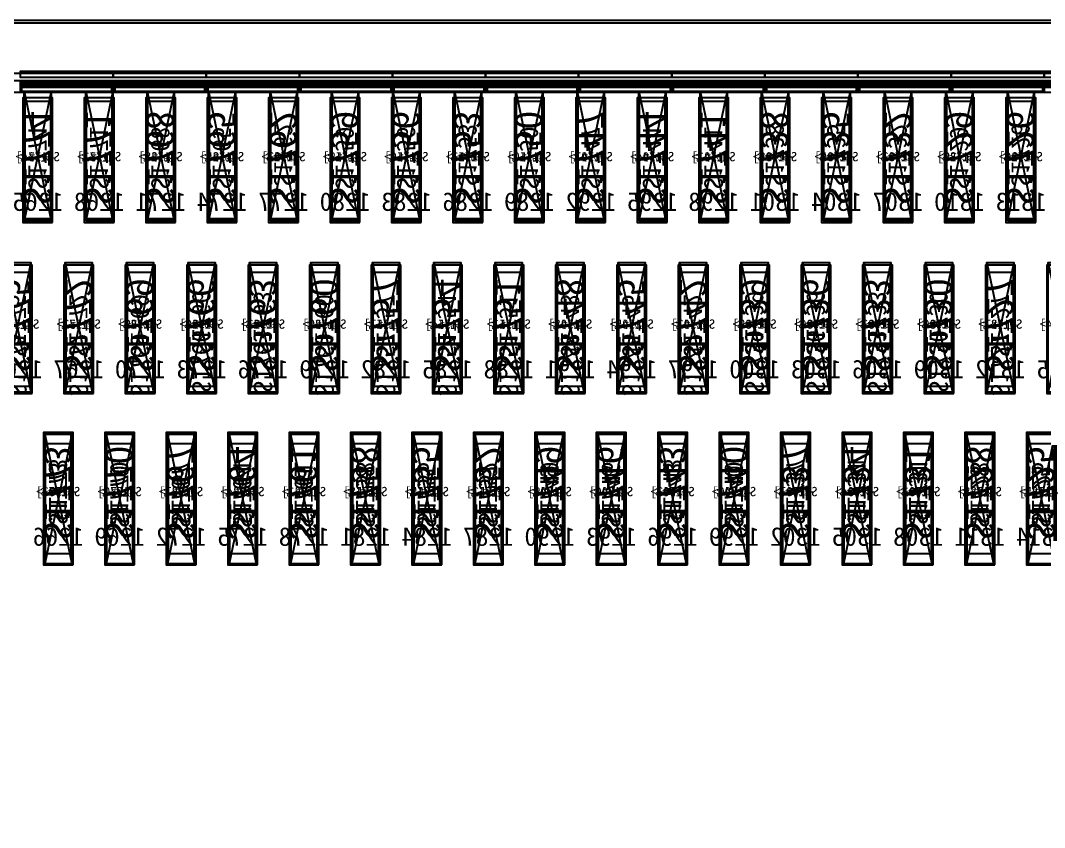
# Model space of a CAD drawing. Header units: millimetres. Extents: x 427 to 2444, y 137 to 817.
# Drawn here: x 1129.197 to 1129.747, y 301.218 to 301.651 of the extents above; entities that cross this region are included whole.
import ezdxf
from ezdxf.enums import TextEntityAlignment as Align

# ---------------------------------------------------------------- set-up
doc = ezdxf.new("R2010")
doc.units = ezdxf.units.MM
for name, color, linetype in [('L0', 211, 'Continuous'), ('L102', 91, 'Continuous'), ('L114', 213, 'Continuous'), ('L240', 60, 'Continuous'), ('L241', 200, 'Continuous'), ('L242', 51, 'Continuous'), ('L245', 53, 'Continuous'), ('L246', 93, 'Continuous'), ('L247', 13, 'Continuous'), ('L59', 140, 'Continuous'), ('L63', 4, 'Continuous'), ('L98', 150, 'Continuous')]:
    doc.layers.add(name, color=color, linetype=linetype)
doc.styles.add('txt', font='simhei.ttf')

# ---------------------------------------------------------------- blocks, each defined once
blk = doc.blocks.new('HX8394_F_PAD')
at = {"layer": 'L0'}
blk.add_lwpolyline([(-13.86, -0.4025), (-13.86, 0.4025), (13.86, 0.4025), (13.86, -0.4025), (-13.86, -0.4025)], close=True, dxfattribs=at)
at = {"layer": 'L241'}
blk.add_lwpolyline([(-13.9, -0.435), (-13.9, 0.435), (13.9, 0.435), (13.9, -0.435), (-13.9, -0.435)], close=True, dxfattribs=at)
at = {"layer": 'L242'}
for points in [[(5.906, 0.3285), (5.9045, 0.33), (5.9045, 0.392), (5.906, 0.3935), (5.919, 0.3935), (5.9205, 0.392), (5.9205, 0.33), (5.919, 0.3285), (5.906, 0.3285)], [(5.939, 0.3285), (5.9375, 0.33), (5.9375, 0.392), (5.939, 0.3935), (5.952, 0.3935), (5.9535, 0.392), (5.9535, 0.33), (5.952, 0.3285), (5.939, 0.3285)], [(5.972, 0.3285), (5.9705, 0.33), (5.9705, 0.392), (5.972, 0.3935), (5.985, 0.3935), (5.9865, 0.392), (5.9865, 0.33), (5.985, 0.3285), (5.972, 0.3285)], [(6.005, 0.3285), (6.0035, 0.33), (6.0035, 0.392), (6.005, 0.3935), (6.018, 0.3935), (6.0195, 0.392), (6.0195, 0.33), (6.018, 0.3285), (6.005, 0.3285)], [(6.038, 0.3285), (6.0365, 0.33), (6.0365, 0.392), (6.038, 0.3935), (6.051, 0.3935), (6.0525, 0.392), (6.0525, 0.33), (6.051, 0.3285), (6.038, 0.3285)], [(6.071, 0.3285), (6.0695, 0.33), (6.0695, 0.392), (6.071, 0.3935), (6.084, 0.3935), (6.0855, 0.392), (6.0855, 0.33), (6.084, 0.3285), (6.071, 0.3285)], [(6.104, 0.3285), (6.1025, 0.33), (6.1025, 0.392), (6.104, 0.3935), (6.117, 0.3935), (6.1185, 0.392), (6.1185, 0.33), (6.117, 0.3285), (6.104, 0.3285)], [(6.137, 0.3285), (6.1355, 0.33), (6.1355, 0.392), (6.137, 0.3935), (6.15, 0.3935), (6.1515, 0.392), (6.1515, 0.33), (6.15, 0.3285), (6.137, 0.3285)], [(6.17, 0.3285), (6.1685, 0.33), (6.1685, 0.392), (6.17, 0.3935), (6.183, 0.3935), (6.1845, 0.392), (6.1845, 0.33), (6.183, 0.3285), (6.17, 0.3285)], [(6.203, 0.3285), (6.2015, 0.33), (6.2015, 0.392), (6.203, 0.3935), (6.216, 0.3935), (6.2175, 0.392), (6.2175, 0.33), (6.216, 0.3285), (6.203, 0.3285)], [(6.236, 0.3285), (6.2345, 0.33), (6.2345, 0.392), (6.236, 0.3935), (6.249, 0.3935), (6.2505, 0.392), (6.2505, 0.33), (6.249, 0.3285), (6.236, 0.3285)], [(6.269, 0.3285), (6.2675, 0.33), (6.2675, 0.392), (6.269, 0.3935), (6.282, 0.3935), (6.2835, 0.392), (6.2835, 0.33), (6.282, 0.3285), (6.269, 0.3285)], [(6.302, 0.3285), (6.3005, 0.33), (6.3005, 0.392), (6.302, 0.3935), (6.315, 0.3935), (6.3165, 0.392), (6.3165, 0.33), (6.315, 0.3285), (6.302, 0.3285)], [(6.335, 0.3285), (6.3335, 0.33), (6.3335, 0.392), (6.335, 0.3935), (6.348, 0.3935), (6.3495, 0.392), (6.3495, 0.33), (6.348, 0.3285), (6.335, 0.3285)], [(6.368, 0.3285), (6.3665, 0.33), (6.3665, 0.392), (6.368, 0.3935), (6.381, 0.3935), (6.3825, 0.392), (6.3825, 0.33), (6.381, 0.3285), (6.368, 0.3285)], [(6.401, 0.3285), (6.3995, 0.33), (6.3995, 0.392), (6.401, 0.3935), (6.414, 0.3935), (6.4155, 0.392), (6.4155, 0.33), (6.414, 0.3285), (6.401, 0.3285)], [(6.434, 0.3285), (6.4325, 0.33), (6.4325, 0.392), (6.434, 0.3935), (6.447, 0.3935), (6.4485, 0.392), (6.4485, 0.33), (6.447, 0.3285), (6.434, 0.3285)], [(5.917, 0.2385), (5.9155, 0.24), (5.9155, 0.302), (5.917, 0.3035), (5.93, 0.3035), (5.9315, 0.302), (5.9315, 0.24), (5.93, 0.2385), (5.917, 0.2385)], [(5.95, 0.2385), (5.9485, 0.24), (5.9485, 0.302), (5.95, 0.3035), (5.963, 0.3035), (5.9645, 0.302), (5.9645, 0.24), (5.963, 0.2385), (5.95, 0.2385)], [(5.983, 0.2385), (5.9815, 0.24), (5.9815, 0.302), (5.983, 0.3035), (5.996, 0.3035), (5.9975, 0.302), (5.9975, 0.24), (5.996, 0.2385), (5.983, 0.2385)], [(6.016, 0.2385), (6.0145, 0.24), (6.0145, 0.302), (6.016, 0.3035), (6.029, 0.3035), (6.0305, 0.302), (6.0305, 0.24), (6.029, 0.2385), (6.016, 0.2385)], [(6.049, 0.2385), (6.0475, 0.24), (6.0475, 0.302), (6.049, 0.3035), (6.062, 0.3035), (6.0635, 0.302), (6.0635, 0.24), (6.062, 0.2385), (6.049, 0.2385)], [(6.082, 0.2385), (6.0805, 0.24), (6.0805, 0.302), (6.082, 0.3035), (6.095, 0.3035), (6.0965, 0.302), (6.0965, 0.24), (6.095, 0.2385), (6.082, 0.2385)], [(6.115, 0.2385), (6.1135, 0.24), (6.1135, 0.302), (6.115, 0.3035), (6.128, 0.3035), (6.1295, 0.302), (6.1295, 0.24), (6.128, 0.2385), (6.115, 0.2385)], [(6.148, 0.2385), (6.1465, 0.24), (6.1465, 0.302), (6.148, 0.3035), (6.161, 0.3035), (6.1625, 0.302), (6.1625, 0.24), (6.161, 0.2385), (6.148, 0.2385)], [(6.181, 0.2385), (6.1795, 0.24), (6.1795, 0.302), (6.181, 0.3035), (6.194, 0.3035), (6.1955, 0.302), (6.1955, 0.24), (6.194, 0.2385), (6.181, 0.2385)], [(6.214, 0.2385), (6.2125, 0.24), (6.2125, 0.302), (6.214, 0.3035), (6.227, 0.3035), (6.2285, 0.302), (6.2285, 0.24), (6.227, 0.2385), (6.214, 0.2385)], [(6.247, 0.2385), (6.2455, 0.24), (6.2455, 0.302), (6.247, 0.3035), (6.26, 0.3035), (6.2615, 0.302), (6.2615, 0.24), (6.26, 0.2385), (6.247, 0.2385)], [(6.28, 0.2385), (6.2785, 0.24), (6.2785, 0.302), (6.28, 0.3035), (6.293, 0.3035), (6.2945, 0.302), (6.2945, 0.24), (6.293, 0.2385), (6.28, 0.2385)], [(6.313, 0.2385), (6.3115, 0.24), (6.3115, 0.302), (6.313, 0.3035), (6.326, 0.3035), (6.3275, 0.302), (6.3275, 0.24), (6.326, 0.2385), (6.313, 0.2385)], [(6.346, 0.2385), (6.3445, 0.24), (6.3445, 0.302), (6.346, 0.3035), (6.359, 0.3035), (6.3605, 0.302), (6.3605, 0.24), (6.359, 0.2385), (6.346, 0.2385)], [(6.379, 0.2385), (6.3775, 0.24), (6.3775, 0.302), (6.379, 0.3035), (6.392, 0.3035), (6.3935, 0.302), (6.3935, 0.24), (6.392, 0.2385), (6.379, 0.2385)], [(6.412, 0.2385), (6.4105, 0.24), (6.4105, 0.302), (6.412, 0.3035), (6.425, 0.3035), (6.4265, 0.302), (6.4265, 0.24), (6.425, 0.2385), (6.412, 0.2385)], [(6.445, 0.2385), (6.4435, 0.24), (6.4435, 0.302), (6.445, 0.3035), (6.458, 0.3035), (6.4595, 0.302), (6.4595, 0.24), (6.458, 0.2385), (6.445, 0.2385)], [(5.895, 0.1485), (5.8935, 0.15), (5.8935, 0.212), (5.895, 0.2135), (5.908, 0.2135), (5.9095, 0.212), (5.9095, 0.15), (5.908, 0.1485), (5.895, 0.1485)], [(5.928, 0.1485), (5.9265, 0.15), (5.9265, 0.212), (5.928, 0.2135), (5.941, 0.2135), (5.9425, 0.212), (5.9425, 0.15), (5.941, 0.1485), (5.928, 0.1485)], [(5.961, 0.1485), (5.9595, 0.15), (5.9595, 0.212), (5.961, 0.2135), (5.974, 0.2135), (5.9755, 0.212), (5.9755, 0.15), (5.974, 0.1485), (5.961, 0.1485)], [(5.994, 0.1485), (5.9925, 0.15), (5.9925, 0.212), (5.994, 0.2135), (6.007, 0.2135), (6.0085, 0.212), (6.0085, 0.15), (6.007, 0.1485), (5.994, 0.1485)], [(6.027, 0.1485), (6.0255, 0.15), (6.0255, 0.212), (6.027, 0.2135), (6.04, 0.2135), (6.0415, 0.212), (6.0415, 0.15), (6.04, 0.1485), (6.027, 0.1485)], [(6.06, 0.1485), (6.0585, 0.15), (6.0585, 0.212), (6.06, 0.2135), (6.073, 0.2135), (6.0745, 0.212), (6.0745, 0.15), (6.073, 0.1485), (6.06, 0.1485)], [(6.093, 0.1485), (6.0915, 0.15), (6.0915, 0.212), (6.093, 0.2135), (6.106, 0.2135), (6.1075, 0.212), (6.1075, 0.15), (6.106, 0.1485), (6.093, 0.1485)], [(6.126, 0.1485), (6.1245, 0.15), (6.1245, 0.212), (6.126, 0.2135), (6.139, 0.2135), (6.1405, 0.212), (6.1405, 0.15), (6.139, 0.1485), (6.126, 0.1485)], [(6.159, 0.1485), (6.1575, 0.15), (6.1575, 0.212), (6.159, 0.2135), (6.172, 0.2135), (6.1735, 0.212), (6.1735, 0.15), (6.172, 0.1485), (6.159, 0.1485)], [(6.192, 0.1485), (6.1905, 0.15), (6.1905, 0.212), (6.192, 0.2135), (6.205, 0.2135), (6.2065, 0.212), (6.2065, 0.15), (6.205, 0.1485), (6.192, 0.1485)], [(6.225, 0.1485), (6.2235, 0.15), (6.2235, 0.212), (6.225, 0.2135), (6.238, 0.2135), (6.2395, 0.212), (6.2395, 0.15), (6.238, 0.1485), (6.225, 0.1485)], [(6.258, 0.1485), (6.2565, 0.15), (6.2565, 0.212), (6.258, 0.2135), (6.271, 0.2135), (6.2725, 0.212), (6.2725, 0.15), (6.271, 0.1485), (6.258, 0.1485)], [(6.291, 0.1485), (6.2895, 0.15), (6.2895, 0.212), (6.291, 0.2135), (6.304, 0.2135), (6.3055, 0.212), (6.3055, 0.15), (6.304, 0.1485), (6.291, 0.1485)], [(6.324, 0.1485), (6.3225, 0.15), (6.3225, 0.212), (6.324, 0.2135), (6.337, 0.2135), (6.3385, 0.212), (6.3385, 0.15), (6.337, 0.1485), (6.324, 0.1485)], [(6.357, 0.1485), (6.3555, 0.15), (6.3555, 0.212), (6.357, 0.2135), (6.37, 0.2135), (6.3715, 0.212), (6.3715, 0.15), (6.37, 0.1485), (6.357, 0.1485)], [(6.39, 0.1485), (6.3885, 0.15), (6.3885, 0.212), (6.39, 0.2135), (6.403, 0.2135), (6.4045, 0.212), (6.4045, 0.15), (6.403, 0.1485), (6.39, 0.1485)], [(6.423, 0.1485), (6.4215, 0.15), (6.4215, 0.212), (6.423, 0.2135), (6.436, 0.2135), (6.4375, 0.212), (6.4375, 0.15), (6.436, 0.1485), (6.423, 0.1485)]]:
    blk.add_lwpolyline(points, close=True, dxfattribs=at)
at = {"layer": 'L247', "style": 'txt'}
for s, p in [('S1726', (5.9125, 0.362666)), ('S1729', (5.9455, 0.361)), ('S1732', (5.9785, 0.362666)), ('S1735', (6.0115, 0.362666)), ('S1738', (6.0445, 0.362666)), ('S1741', (6.0775, 0.361)), ('S1744', (6.1105, 0.361)), ('S1747', (6.1435, 0.361)), ('S1750', (6.1765, 0.361)), ('S1753', (6.2095, 0.362666)), ('S1756', (6.2425, 0.361)), ('S1759', (6.2755, 0.361)), ('S1762', (6.3085, 0.362666)), ('S1765', (6.3415, 0.361)), ('S1768', (6.3745, 0.361)), ('S1771', (6.4075, 0.361)), ('S1774', (6.4405, 0.361)), ('S1727', (5.9235, 0.271)), ('S1730', (5.9565, 0.272666)), ('S1733', (5.9895, 0.272666)), ('S1736', (6.0225, 0.272666)), ('S1739', (6.0555, 0.272666)), ('S1742', (6.0885, 0.271)), ('S1745', (6.1215, 0.271)), ('S1748', (6.1545, 0.271)), ('S1751', (6.1875, 0.271)), ('S1754', (6.2205, 0.271)), ('S1757', (6.2535, 0.271)), ('S1760', (6.2865, 0.271)), ('S1763', (6.3195, 0.272666)), ('S1766', (6.3525, 0.272666)), ('S1769', (6.3855, 0.271)), ('S1772', (6.4185, 0.271)), ('S1775', (6.4515, 0.271)), ('S1731', (5.9675, 0.182666)), ('S1734', (6.0005, 0.182666)), ('S1737', (6.0335, 0.182666)), ('S1743', (6.0995, 0.182666)), ('S1773', (6.4295, 0.182666)), ('S1725', (5.9015, 0.181)), ('S1728', (5.9345, 0.181)), ('S1740', (6.0665, 0.181)), ('S1746', (6.1325, 0.181)), ('S1749', (6.1655, 0.181)), ('S1752', (6.1985, 0.181)), ('S1755', (6.2315, 0.181)), ('S1758', (6.2645, 0.181)), ('S1761', (6.2975, 0.181)), ('S1764', (6.3305, 0.181)), ('S1767', (6.3635, 0.181)), ('S1770', (6.3965, 0.181))]:
    blk.add_text(s, height=0.01, rotation=90, dxfattribs=at).set_placement(p, align=Align.MIDDLE_CENTER)
blk = doc.blocks.new('NTBUMP_65X16')
at = {"layer": 'L242'}
blk.add_lwpolyline([(-0.008, -0.0325), (-0.008, 0.0325), (0.008, 0.0325), (0.008, -0.0325), (-0.008, -0.0325)], close=True, dxfattribs=at)
blk = doc.blocks.new('ILI9881C_AA_NTBUMP_PM_875UM')
at = {"layer": 'L241'}
blk.add_lwpolyline([(-13.92, -0.4375), (-13.92, 0.4375), (13.92, 0.4375), (13.92, -0.4375), (-13.92, -0.4375)], close=True, dxfattribs=at)
at = {"rotation": 180}
for p in [(5.9125, 0.365), (5.9455, 0.365), (5.9785, 0.365), (6.0115, 0.365), (6.0445, 0.365), (6.0775, 0.365), (6.1105, 0.365), (6.1435, 0.365), (6.1765, 0.365), (6.2095, 0.365), (6.2425, 0.365), (6.2755, 0.365), (6.3085, 0.365), (6.3415, 0.365), (6.3745, 0.365), (6.4075, 0.365), (6.4405, 0.365), (5.9235, 0.275), (5.9565, 0.275), (5.9895, 0.275), (6.0225, 0.275), (6.0555, 0.275), (6.0885, 0.275), (6.1215, 0.275), (6.1545, 0.275), (6.1875, 0.275), (6.2205, 0.275), (6.2535, 0.275), (6.2865, 0.275), (6.3195, 0.275), (6.3525, 0.275), (6.3855, 0.275), (6.4185, 0.275), (6.4515, 0.275), (5.9015, 0.185), (5.9345, 0.185), (5.9675, 0.185), (6.0005, 0.185), (6.0335, 0.185), (6.0665, 0.185), (6.0995, 0.185), (6.1325, 0.185), (6.1655, 0.185), (6.1985, 0.185), (6.2315, 0.185), (6.2645, 0.185), (6.2975, 0.185), (6.3305, 0.185), (6.3635, 0.185), (6.3965, 0.185), (6.4295, 0.185)]:
    blk.add_blockref('NTBUMP_65X16', p, dxfattribs=at)
at = {"layer": 'L246', "style": 'txt'}
for s, p in [('S1726', (5.9125, 0.365)), ('S1729', (5.9455, 0.365)), ('S1732', (5.9785, 0.365)), ('S1735', (6.0115, 0.365)), ('S1738', (6.0445, 0.365)), ('S1741', (6.0775, 0.365)), ('S1744', (6.1105, 0.365)), ('S1747', (6.1435, 0.365)), ('S1750', (6.1765, 0.365)), ('S1753', (6.2095, 0.365)), ('S1756', (6.2425, 0.365)), ('S1759', (6.2755, 0.365)), ('S1762', (6.3085, 0.365)), ('S1765', (6.3415, 0.365)), ('S1768', (6.3745, 0.365)), ('S1771', (6.4075, 0.365)), ('S1774', (6.4405, 0.365)), ('S1727', (5.9235, 0.275)), ('S1730', (5.9565, 0.275)), ('S1733', (5.9895, 0.275)), ('S1736', (6.0225, 0.275)), ('S1739', (6.0555, 0.275)), ('S1742', (6.0885, 0.275)), ('S1745', (6.1215, 0.275)), ('S1748', (6.1545, 0.275)), ('S1751', (6.1875, 0.275)), ('S1754', (6.2205, 0.275)), ('S1757', (6.2535, 0.275)), ('S1760', (6.2865, 0.275)), ('S1763', (6.3195, 0.275)), ('S1766', (6.3525, 0.275)), ('S1769', (6.3855, 0.275)), ('S1772', (6.4185, 0.275)), ('S1775', (6.4515, 0.275)), ('S1725', (5.9015, 0.185)), ('S1728', (5.9345, 0.185)), ('S1731', (5.9675, 0.185)), ('S1734', (6.0005, 0.185)), ('S1737', (6.0335, 0.185)), ('S1740', (6.0665, 0.185)), ('S1743', (6.0995, 0.185)), ('S1746', (6.1325, 0.185)), ('S1749', (6.1655, 0.185)), ('S1752', (6.1985, 0.185)), ('S1755', (6.2315, 0.185)), ('S1758', (6.2645, 0.185)), ('S1761', (6.2975, 0.185)), ('S1764', (6.3305, 0.185)), ('S1767', (6.3635, 0.185)), ('S1770', (6.3965, 0.185)), ('S1773', (6.4295, 0.185))]:
    blk.add_text(s, height=0.015, rotation=90, dxfattribs=at).set_placement(p, align=Align.MIDDLE_CENTER)
for s, p in [('1313', (5.9125, 0.341666)), ('1310', (5.9455, 0.341666)), ('1307', (5.9785, 0.341666)), ('1304', (6.0115, 0.341666)), ('1301', (6.0445, 0.341666)), ('1298', (6.0775, 0.341666)), ('1295', (6.1105, 0.341666)), ('1292', (6.1435, 0.341666)), ('1289', (6.1765, 0.341666)), ('1286', (6.2095, 0.341666)), ('1283', (6.2425, 0.341666)), ('1280', (6.2755, 0.341666)), ('1277', (6.3085, 0.341666)), ('1274', (6.3415, 0.341666)), ('1271', (6.3745, 0.341666)), ('1268', (6.4075, 0.341666)), ('1265', (6.4405, 0.341666)), ('1315', (5.8905, 0.251666)), ('1312', (5.9235, 0.251666)), ('1309', (5.9565, 0.251666)), ('1306', (5.9895, 0.251666)), ('1303', (6.0225, 0.251666)), ('1300', (6.0555, 0.251666)), ('1297', (6.0885, 0.251666)), ('1294', (6.1215, 0.251666)), ('1291', (6.1545, 0.251666)), ('1288', (6.1875, 0.251666)), ('1285', (6.2205, 0.251666)), ('1282', (6.2535, 0.251666)), ('1279', (6.2865, 0.251666)), ('1276', (6.3195, 0.251666)), ('1273', (6.3525, 0.251666)), ('1270', (6.3855, 0.251666)), ('1267', (6.4185, 0.251666)), ('1264', (6.4515, 0.251666)), ('1314', (5.9015, 0.161666)), ('1311', (5.9345, 0.161666)), ('1308', (5.9675, 0.161666)), ('1305', (6.0005, 0.161666)), ('1302', (6.0335, 0.161666)), ('1299', (6.0665, 0.161666)), ('1296', (6.0995, 0.161666)), ('1293', (6.1325, 0.161666)), ('1290', (6.1655, 0.161666)), ('1287', (6.1985, 0.161666)), ('1284', (6.2315, 0.161666)), ('1281', (6.2645, 0.161666)), ('1278', (6.2975, 0.161666)), ('1275', (6.3305, 0.161666)), ('1272', (6.3635, 0.161666)), ('1269', (6.3965, 0.161666)), ('1266', (6.4295, 0.161666))]:
    blk.add_text(s, height=0.01, dxfattribs=at).set_placement(p, align=Align.MIDDLE_CENTER)
blk = doc.blocks.new('OUT_3BUMP')
at = {"layer": 'L242'}
for points in [[(0, 0.206), (0, 0.271), (0.016, 0.271), (0.016, 0.206), (0, 0.206)], [(0.011, 0.116), (0.011, 0.181), (0.027, 0.181), (0.027, 0.116), (0.011, 0.116)], [(0.022, 0.026), (0.022, 0.091), (0.038, 0.091), (0.038, 0.026), (0.022, 0.026)]]:
    blk.add_lwpolyline(points, close=True, dxfattribs=at)
blk = doc.blocks.new('JD9365Z_PAD_20170829_Y880')
at = {"layer": 'L241'}
blk.add_lwpolyline([(-13.95, -0.41), (-13.95, 0.41), (13.95, 0.41), (13.95, -0.41), (-13.95, -0.41)], close=True, dxfattribs=at)
at = {"row_count": 1, "column_count": 372, "row_spacing": 0.245, "column_spacing": 0.033}
blk.add_blockref('OUT_3BUMP', (1.3835, 0.13), dxfattribs=at)
at = {"layer": 'L240', "style": 'txt'}
for s, p in [('S[1486]', (5.9125, 0.369333)), ('S[1489]', (5.9455, 0.369333)), ('S[1492]', (5.9785, 0.369333)), ('S[1495]', (6.0115, 0.369333)), ('S[1498]', (6.0445, 0.369333)), ('S[1501]', (6.0775, 0.369333)), ('S[1504]', (6.1105, 0.369333)), ('S[1507]', (6.1435, 0.369333)), ('S[1510]', (6.1765, 0.369333)), ('S[1513]', (6.2095, 0.369333)), ('S[1516]', (6.2425, 0.369333)), ('S[1519]', (6.2755, 0.369333)), ('S[1522]', (6.3085, 0.369333)), ('S[1525]', (6.3415, 0.369333)), ('S[1528]', (6.3745, 0.369333)), ('S[1531]', (6.4075, 0.369333)), ('S[1534]', (6.4405, 0.369333)), ('S[1484]', (5.8905, 0.279333)), ('S[1487]', (5.9235, 0.279333)), ('S[1490]', (5.9565, 0.279333)), ('S[1493]', (5.9895, 0.279333)), ('S[1496]', (6.0225, 0.279333)), ('S[1499]', (6.0555, 0.279333)), ('S[1502]', (6.0885, 0.279333)), ('S[1505]', (6.1215, 0.279333)), ('S[1508]', (6.1545, 0.279333)), ('S[1511]', (6.1875, 0.279333)), ('S[1514]', (6.2205, 0.279333)), ('S[1517]', (6.2535, 0.279333)), ('S[1520]', (6.2865, 0.279333)), ('S[1523]', (6.3195, 0.279333)), ('S[1526]', (6.3525, 0.279333)), ('S[1529]', (6.3855, 0.279333)), ('S[1532]', (6.4185, 0.279333)), ('S[1535]', (6.4515, 0.279333)), ('S[1485]', (5.9015, 0.189333)), ('S[1488]', (5.9345, 0.189333)), ('S[1491]', (5.9675, 0.189333)), ('S[1494]', (6.0005, 0.189333)), ('S[1497]', (6.0335, 0.189333)), ('S[1500]', (6.0665, 0.189333)), ('S[1503]', (6.0995, 0.189333)), ('S[1506]', (6.1325, 0.189333)), ('S[1509]', (6.1655, 0.189333)), ('S[1512]', (6.1985, 0.189333)), ('S[1515]', (6.2315, 0.189333)), ('S[1518]', (6.2645, 0.189333)), ('S[1521]', (6.2975, 0.189333)), ('S[1524]', (6.3305, 0.189333)), ('S[1527]', (6.3635, 0.189333)), ('S[1530]', (6.3965, 0.189333)), ('S[1533]', (6.4295, 0.189333))]:
    blk.add_text(s, height=0.005, dxfattribs=at).set_placement(p, align=Align.MIDDLE_CENTER)
blk = doc.blocks.new('NV3052C3P_BUMP_ORI_20190911')
at = {"layer": 'L241'}
blk.add_lwpolyline([(-13.8, -0.398), (-13.8, 0.398), (13.8, 0.398), (13.8, -0.398), (-13.8, -0.398)], close=True, dxfattribs=at)
at = {"layer": 'L242'}
for points in [[(5.9045, 0.32), (5.9045, 0.385), (5.9205, 0.385), (5.9205, 0.32), (5.9045, 0.32)], [(5.9375, 0.32), (5.9375, 0.385), (5.9535, 0.385), (5.9535, 0.32), (5.9375, 0.32)], [(5.9705, 0.32), (5.9705, 0.385), (5.9865, 0.385), (5.9865, 0.32), (5.9705, 0.32)], [(6.0035, 0.32), (6.0035, 0.385), (6.0195, 0.385), (6.0195, 0.32), (6.0035, 0.32)], [(6.0365, 0.32), (6.0365, 0.385), (6.0525, 0.385), (6.0525, 0.32), (6.0365, 0.32)], [(6.0695, 0.32), (6.0695, 0.385), (6.0855, 0.385), (6.0855, 0.32), (6.0695, 0.32)], [(6.1025, 0.32), (6.1025, 0.385), (6.1185, 0.385), (6.1185, 0.32), (6.1025, 0.32)], [(6.1355, 0.32), (6.1355, 0.385), (6.1515, 0.385), (6.1515, 0.32), (6.1355, 0.32)], [(6.1685, 0.32), (6.1685, 0.385), (6.1845, 0.385), (6.1845, 0.32), (6.1685, 0.32)], [(6.2015, 0.32), (6.2015, 0.385), (6.2175, 0.385), (6.2175, 0.32), (6.2015, 0.32)], [(6.2345, 0.32), (6.2345, 0.385), (6.2505, 0.385), (6.2505, 0.32), (6.2345, 0.32)], [(6.2675, 0.32), (6.2675, 0.385), (6.2835, 0.385), (6.2835, 0.32), (6.2675, 0.32)], [(6.3005, 0.32), (6.3005, 0.385), (6.3165, 0.385), (6.3165, 0.32), (6.3005, 0.32)], [(6.3335, 0.32), (6.3335, 0.385), (6.3495, 0.385), (6.3495, 0.32), (6.3335, 0.32)], [(6.3665, 0.32), (6.3665, 0.385), (6.3825, 0.385), (6.3825, 0.32), (6.3665, 0.32)], [(6.3995, 0.32), (6.3995, 0.385), (6.4155, 0.385), (6.4155, 0.32), (6.3995, 0.32)], [(6.4325, 0.32), (6.4325, 0.385), (6.4485, 0.385), (6.4485, 0.32), (6.4325, 0.32)], [(5.9155, 0.23), (5.9155, 0.295), (5.9315, 0.295), (5.9315, 0.23), (5.9155, 0.23)], [(5.9485, 0.23), (5.9485, 0.295), (5.9645, 0.295), (5.9645, 0.23), (5.9485, 0.23)], [(5.9815, 0.23), (5.9815, 0.295), (5.9975, 0.295), (5.9975, 0.23), (5.9815, 0.23)], [(6.0145, 0.23), (6.0145, 0.295), (6.0305, 0.295), (6.0305, 0.23), (6.0145, 0.23)], [(6.0475, 0.23), (6.0475, 0.295), (6.0635, 0.295), (6.0635, 0.23), (6.0475, 0.23)], [(6.0805, 0.23), (6.0805, 0.295), (6.0965, 0.295), (6.0965, 0.23), (6.0805, 0.23)], [(6.1135, 0.23), (6.1135, 0.295), (6.1295, 0.295), (6.1295, 0.23), (6.1135, 0.23)], [(6.1465, 0.23), (6.1465, 0.295), (6.1625, 0.295), (6.1625, 0.23), (6.1465, 0.23)], [(6.1795, 0.23), (6.1795, 0.295), (6.1955, 0.295), (6.1955, 0.23), (6.1795, 0.23)], [(6.2125, 0.23), (6.2125, 0.295), (6.2285, 0.295), (6.2285, 0.23), (6.2125, 0.23)], [(6.2455, 0.23), (6.2455, 0.295), (6.2615, 0.295), (6.2615, 0.23), (6.2455, 0.23)], [(6.2785, 0.23), (6.2785, 0.295), (6.2945, 0.295), (6.2945, 0.23), (6.2785, 0.23)], [(6.3115, 0.23), (6.3115, 0.295), (6.3275, 0.295), (6.3275, 0.23), (6.3115, 0.23)], [(6.3445, 0.23), (6.3445, 0.295), (6.3605, 0.295), (6.3605, 0.23), (6.3445, 0.23)], [(6.3775, 0.23), (6.3775, 0.295), (6.3935, 0.295), (6.3935, 0.23), (6.3775, 0.23)], [(6.4105, 0.23), (6.4105, 0.295), (6.4265, 0.295), (6.4265, 0.23), (6.4105, 0.23)], [(6.4435, 0.23), (6.4435, 0.295), (6.4595, 0.295), (6.4595, 0.23), (6.4435, 0.23)], [(5.8935, 0.14), (5.8935, 0.205), (5.9095, 0.205), (5.9095, 0.14), (5.8935, 0.14)], [(5.9265, 0.14), (5.9265, 0.205), (5.9425, 0.205), (5.9425, 0.14), (5.9265, 0.14)], [(5.9595, 0.14), (5.9595, 0.205), (5.9755, 0.205), (5.9755, 0.14), (5.9595, 0.14)], [(5.9925, 0.14), (5.9925, 0.205), (6.0085, 0.205), (6.0085, 0.14), (5.9925, 0.14)], [(6.0255, 0.14), (6.0255, 0.205), (6.0415, 0.205), (6.0415, 0.14), (6.0255, 0.14)], [(6.0585, 0.14), (6.0585, 0.205), (6.0745, 0.205), (6.0745, 0.14), (6.0585, 0.14)], [(6.0915, 0.14), (6.0915, 0.205), (6.1075, 0.205), (6.1075, 0.14), (6.0915, 0.14)], [(6.1245, 0.14), (6.1245, 0.205), (6.1405, 0.205), (6.1405, 0.14), (6.1245, 0.14)], [(6.1575, 0.14), (6.1575, 0.205), (6.1735, 0.205), (6.1735, 0.14), (6.1575, 0.14)], [(6.1905, 0.14), (6.1905, 0.205), (6.2065, 0.205), (6.2065, 0.14), (6.1905, 0.14)], [(6.2235, 0.14), (6.2235, 0.205), (6.2395, 0.205), (6.2395, 0.14), (6.2235, 0.14)], [(6.2565, 0.14), (6.2565, 0.205), (6.2725, 0.205), (6.2725, 0.14), (6.2565, 0.14)], [(6.2895, 0.14), (6.2895, 0.205), (6.3055, 0.205), (6.3055, 0.14), (6.2895, 0.14)], [(6.3225, 0.14), (6.3225, 0.205), (6.3385, 0.205), (6.3385, 0.14), (6.3225, 0.14)], [(6.3555, 0.14), (6.3555, 0.205), (6.3715, 0.205), (6.3715, 0.14), (6.3555, 0.14)], [(6.3885, 0.14), (6.3885, 0.205), (6.4045, 0.205), (6.4045, 0.14), (6.3885, 0.14)], [(6.4215, 0.14), (6.4215, 0.205), (6.4375, 0.205), (6.4375, 0.14), (6.4215, 0.14)]]:
    blk.add_lwpolyline(points, close=True, dxfattribs=at)
at = {"layer": 'L245', "style": 'txt'}
for s, p in [('S<1726>', (5.912473, 0.353333)), ('S<1729>', (5.945473, 0.353333)), ('S<1732>', (5.978473, 0.353333)), ('S<1735>', (6.011473, 0.353333)), ('S<1738>', (6.044473, 0.353333)), ('S<1741>', (6.077473, 0.353333)), ('S<1744>', (6.110473, 0.353333)), ('S<1747>', (6.143473, 0.353333)), ('S<1750>', (6.176473, 0.353333)), ('S<1753>', (6.209473, 0.353333)), ('S<1756>', (6.242473, 0.353333)), ('S<1759>', (6.275473, 0.353333)), ('S<1762>', (6.308473, 0.353333)), ('S<1765>', (6.341473, 0.353333)), ('S<1768>', (6.374473, 0.353333)), ('S<1771>', (6.407473, 0.353333)), ('S<1774>', (6.440473, 0.353333)), ('S<1724>', (5.890473, 0.263333)), ('S<1727>', (5.923473, 0.263333)), ('S<1730>', (5.956473, 0.263333)), ('S<1733>', (5.989473, 0.263333)), ('S<1736>', (6.022473, 0.263333)), ('S<1739>', (6.055473, 0.263333)), ('S<1742>', (6.088473, 0.263333)), ('S<1745>', (6.121473, 0.263333)), ('S<1748>', (6.154473, 0.263333)), ('S<1751>', (6.187473, 0.263333)), ('S<1754>', (6.220473, 0.263333)), ('S<1757>', (6.253473, 0.263333)), ('S<1760>', (6.286473, 0.263333)), ('S<1763>', (6.319473, 0.263333)), ('S<1766>', (6.352473, 0.263333)), ('S<1769>', (6.385473, 0.263333)), ('S<1772>', (6.418473, 0.263333)), ('S<1775>', (6.451473, 0.263333)), ('S<1725>', (5.901473, 0.173333)), ('S<1728>', (5.934473, 0.173333)), ('S<1731>', (5.967473, 0.173333)), ('S<1734>', (6.000473, 0.173333)), ('S<1737>', (6.033473, 0.173333)), ('S<1740>', (6.066473, 0.173333)), ('S<1743>', (6.099473, 0.173333)), ('S<1746>', (6.132473, 0.173333)), ('S<1749>', (6.165473, 0.173333)), ('S<1752>', (6.198473, 0.173333)), ('S<1755>', (6.231473, 0.173333)), ('S<1758>', (6.264473, 0.173333)), ('S<1761>', (6.297473, 0.173333)), ('S<1764>', (6.330473, 0.173333)), ('S<1767>', (6.363473, 0.173333)), ('S<1770>', (6.396473, 0.173333)), ('S<1773>', (6.429473, 0.173333))]:
    blk.add_text(s, height=0.005, dxfattribs=at).set_placement(p, align=Align.MIDDLE_CENTER)
blk = doc.blocks.new('BUMP_14_65')
at = {"layer": 'L242'}
blk.add_lwpolyline([(-0.007, -0.022), (-0.007, 0.043), (0.007, 0.043), (0.007, -0.022), (-0.007, -0.022)], close=True, dxfattribs=at)
blk = doc.blocks.new('FL11283_A_OTHER')
at = {"layer": 'L102'}
blk.add_lwpolyline([(0, 0), (0, 0.41), (13.86, 0.41), (13.86, 0), (0, 0)], close=True, dxfattribs=at)
at = {"layer": 'L241'}
blk.add_lwpolyline([(-13.86, -0.41), (-13.86, 0.41), (13.86, 0.41), (13.86, 0.404), (-13.854, 0.404), (-13.854, -0.404), (13.854, -0.404), (13.854, 0.404), (13.86, 0.404), (13.86, -0.41), (-13.86, -0.41)], close=True, dxfattribs=at)
at = {"layer": 'L59'}
blk.add_lwpolyline([(-13.86, -0.41), (-13.86, 0.41), (13.86, 0.41), (13.86, -0.41), (-13.86, -0.41)], close=True, dxfattribs=at)
for p in [(5.9125, 0.358), (5.9455, 0.358), (5.9785, 0.358), (6.0115, 0.358), (6.0445, 0.358), (6.0775, 0.358), (6.1105, 0.358), (6.1435, 0.358), (6.1765, 0.358), (6.2095, 0.358), (6.2425, 0.358), (6.2755, 0.358), (6.3085, 0.358), (6.3415, 0.358), (6.3745, 0.358), (6.4075, 0.358), (6.4405, 0.358), (5.9235, 0.268), (5.9565, 0.268), (5.9895, 0.268), (6.0225, 0.268), (6.0555, 0.268), (6.0885, 0.268), (6.1215, 0.268), (6.1545, 0.268), (6.1875, 0.268), (6.2205, 0.268), (6.2535, 0.268), (6.2865, 0.268), (6.3195, 0.268), (6.3525, 0.268), (6.3855, 0.268), (6.4185, 0.268), (6.4515, 0.268), (5.9015, 0.178), (5.9345, 0.178), (5.9675, 0.178), (6.0005, 0.178), (6.0335, 0.178), (6.0665, 0.178), (6.0995, 0.178), (6.1325, 0.178), (6.1655, 0.178), (6.1985, 0.178), (6.2315, 0.178), (6.2645, 0.178), (6.2975, 0.178), (6.3305, 0.178), (6.3635, 0.178), (6.3965, 0.178), (6.4295, 0.178)]:
    blk.add_blockref('BUMP_14_65', p)
at = {"layer": 'L102', "style": 'txt'}
for s, p in [('S1726', (5.9125, 0.370166)), ('S1732', (5.9785, 0.370166)), ('S1735', (6.0115, 0.370166)), ('S1738', (6.0445, 0.370166)), ('S1744', (6.1105, 0.3685)), ('S1753', (6.2095, 0.370166)), ('S1762', (6.3085, 0.370166)), ('S1774', (6.4405, 0.3685)), ('S1729', (5.9455, 0.3685)), ('S1741', (6.0775, 0.3685)), ('S1747', (6.1435, 0.3685)), ('S1750', (6.1765, 0.3685)), ('S1756', (6.2425, 0.3685)), ('S1759', (6.2755, 0.3685)), ('S1765', (6.3415, 0.3685)), ('S1768', (6.3745, 0.3685)), ('S1771', (6.4075, 0.3685)), ('S1730', (5.9565, 0.259166)), ('S1733', (5.9895, 0.259166)), ('S1736', (6.0225, 0.259166)), ('S1739', (6.0555, 0.259166)), ('S1763', (6.3195, 0.259166)), ('S1766', (6.3525, 0.259166)), ('S1727', (5.9235, 0.2575)), ('S1742', (6.0885, 0.2575)), ('S1745', (6.1215, 0.2575)), ('S1748', (6.1545, 0.2575)), ('S1751', (6.1875, 0.2575)), ('S1754', (6.2205, 0.2575)), ('S1757', (6.2535, 0.2575)), ('S1760', (6.2865, 0.2575)), ('S1769', (6.3855, 0.2575)), ('S1772', (6.4185, 0.2575)), ('S1775', (6.4515, 0.2575)), ('S1731', (5.9675, 0.188166)), ('S1734', (6.0005, 0.188166)), ('S1737', (6.0335, 0.188166)), ('S1743', (6.0995, 0.188166)), ('S1773', (6.4295, 0.188166)), ('S1725', (5.9015, 0.1865)), ('S1728', (5.9345, 0.1865)), ('S1740', (6.0665, 0.1865)), ('S1746', (6.1325, 0.1865)), ('S1749', (6.1655, 0.1865)), ('S1752', (6.1985, 0.1865)), ('S1755', (6.2315, 0.1865)), ('S1758', (6.2645, 0.1865)), ('S1761', (6.2975, 0.1865)), ('S1764', (6.3305, 0.1865)), ('S1767', (6.3635, 0.1865)), ('S1770', (6.3965, 0.1865))]:
    blk.add_text(s, height=0.01, rotation=90, dxfattribs=at).set_placement(p, align=Align.MIDDLE_CENTER)
blk = doc.blocks.new('GC9702_LCDPAD_BUMP')
at = {"layer": 'L242'}
blk.add_lwpolyline([(-0.008, -0.0325), (-0.008, 0.0325), (0.008, 0.0325), (0.008, -0.0325), (-0.008, -0.0325)], close=True, dxfattribs=at)
blk = doc.blocks.new('GC9702_BUMP_NOCOMPENSATION')
at = {"layer": 'L114', "const_width": 0.004}
for points in [[(5.85, 0.378), (5.9, 0.378)], [(5.85, 0.378), (5.9, 0.378)], [(5.85, 0.378), (5.9, 0.378)], [(5.85, 0.378), (5.9, 0.378)], [(5.9, 0.378), (5.95, 0.378)], [(5.9, 0.378), (5.95, 0.378)], [(5.9, 0.378), (5.95, 0.378)], [(5.9, 0.378), (5.95, 0.378)], [(5.95, 0.378), (6, 0.378)], [(5.95, 0.378), (6, 0.378)], [(5.95, 0.378), (6, 0.378)], [(5.95, 0.378), (6, 0.378)], [(6, 0.378), (6.05, 0.378)], [(6, 0.378), (6.05, 0.378)], [(6, 0.378), (6.05, 0.378)], [(6, 0.378), (6.05, 0.378)], [(6.05, 0.378), (6.1, 0.378)], [(6.05, 0.378), (6.1, 0.378)], [(6.05, 0.378), (6.1, 0.378)], [(6.05, 0.378), (6.1, 0.378)], [(6.1, 0.378), (6.15, 0.378)], [(6.1, 0.378), (6.15, 0.378)], [(6.1, 0.378), (6.15, 0.378)], [(6.1, 0.378), (6.15, 0.378)], [(6.15, 0.378), (6.2, 0.378)], [(6.15, 0.378), (6.2, 0.378)], [(6.15, 0.378), (6.2, 0.378)], [(6.15, 0.378), (6.2, 0.378)], [(6.2, 0.378), (6.25, 0.378)], [(6.2, 0.378), (6.25, 0.378)], [(6.2, 0.378), (6.25, 0.378)], [(6.2, 0.378), (6.25, 0.378)], [(6.25, 0.378), (6.3, 0.378)], [(6.25, 0.378), (6.3, 0.378)], [(6.25, 0.378), (6.3, 0.378)], [(6.25, 0.378), (6.3, 0.378)], [(6.3, 0.378), (6.35, 0.378)], [(6.3, 0.378), (6.35, 0.378)], [(6.3, 0.378), (6.35, 0.378)], [(6.3, 0.378), (6.35, 0.378)], [(6.35, 0.378), (6.4, 0.378)], [(6.35, 0.378), (6.4, 0.378)], [(6.35, 0.378), (6.4, 0.378)], [(6.35, 0.378), (6.4, 0.378)], [(6.4, 0.378), (6.45, 0.378)], [(6.4, 0.378), (6.45, 0.378)], [(6.4, 0.378), (6.45, 0.378)], [(6.4, 0.378), (6.45, 0.378)]]:
    blk.add_lwpolyline(points, dxfattribs=at)
at = {"layer": 'L114'}
for points in [[(5.85, 0.374), (5.85, 0.38), (5.9, 0.38), (5.9, 0.374), (5.85, 0.374)], [(5.85, 0.374), (5.85, 0.38), (5.9, 0.38), (5.9, 0.374), (5.85, 0.374)], [(5.9, 0.374), (5.9, 0.38), (5.95, 0.38), (5.95, 0.374), (5.9, 0.374)], [(5.9, 0.374), (5.9, 0.38), (5.95, 0.38), (5.95, 0.374), (5.9, 0.374)], [(5.95, 0.374), (5.95, 0.38), (6, 0.38), (6, 0.374), (5.95, 0.374)], [(5.95, 0.374), (5.95, 0.38), (6, 0.38), (6, 0.374), (5.95, 0.374)], [(6, 0.374), (6, 0.38), (6.05, 0.38), (6.05, 0.374), (6, 0.374)], [(6, 0.374), (6, 0.38), (6.05, 0.38), (6.05, 0.374), (6, 0.374)], [(6.05, 0.374), (6.05, 0.38), (6.1, 0.38), (6.1, 0.374), (6.05, 0.374)], [(6.05, 0.374), (6.05, 0.38), (6.1, 0.38), (6.1, 0.374), (6.05, 0.374)], [(6.1, 0.374), (6.1, 0.38), (6.15, 0.38), (6.15, 0.374), (6.1, 0.374)], [(6.1, 0.374), (6.1, 0.38), (6.15, 0.38), (6.15, 0.374), (6.1, 0.374)], [(6.15, 0.374), (6.15, 0.38), (6.2, 0.38), (6.2, 0.374), (6.15, 0.374)], [(6.15, 0.374), (6.15, 0.38), (6.2, 0.38), (6.2, 0.374), (6.15, 0.374)], [(6.2, 0.374), (6.2, 0.38), (6.25, 0.38), (6.25, 0.374), (6.2, 0.374)], [(6.2, 0.374), (6.2, 0.38), (6.25, 0.38), (6.25, 0.374), (6.2, 0.374)], [(6.25, 0.374), (6.25, 0.38), (6.3, 0.38), (6.3, 0.374), (6.25, 0.374)], [(6.25, 0.374), (6.25, 0.38), (6.3, 0.38), (6.3, 0.374), (6.25, 0.374)], [(6.3, 0.374), (6.3, 0.38), (6.35, 0.38), (6.35, 0.374), (6.3, 0.374)], [(6.3, 0.374), (6.3, 0.38), (6.35, 0.38), (6.35, 0.374), (6.3, 0.374)], [(6.35, 0.374), (6.35, 0.38), (6.4, 0.38), (6.4, 0.374), (6.35, 0.374)], [(6.35, 0.374), (6.35, 0.38), (6.4, 0.38), (6.4, 0.374), (6.35, 0.374)], [(6.4, 0.374), (6.4, 0.38), (6.45, 0.38), (6.45, 0.374), (6.4, 0.374)], [(6.4, 0.374), (6.4, 0.38), (6.45, 0.38), (6.45, 0.374), (6.4, 0.374)], [(5.90074, 0.37443), (5.90074, 0.379), (5.94918, 0.379), (5.94918, 0.37443), (5.90074, 0.37443)], [(5.90074, 0.37443), (5.90074, 0.379), (5.94918, 0.379), (5.94918, 0.37443), (5.90074, 0.37443)], [(5.95074, 0.37443), (5.95074, 0.379), (5.99918, 0.379), (5.99918, 0.37443), (5.95074, 0.37443)], [(5.95074, 0.37443), (5.95074, 0.379), (5.99918, 0.379), (5.99918, 0.37443), (5.95074, 0.37443)], [(6.00074, 0.37443), (6.00074, 0.379), (6.04918, 0.379), (6.04918, 0.37443), (6.00074, 0.37443)], [(6.00074, 0.37443), (6.00074, 0.379), (6.04918, 0.379), (6.04918, 0.37443), (6.00074, 0.37443)], [(6.05074, 0.37443), (6.05074, 0.379), (6.09918, 0.379), (6.09918, 0.37443), (6.05074, 0.37443)], [(6.05074, 0.37443), (6.05074, 0.379), (6.09918, 0.379), (6.09918, 0.37443), (6.05074, 0.37443)], [(6.10074, 0.37443), (6.10074, 0.379), (6.14918, 0.379), (6.14918, 0.37443), (6.10074, 0.37443)], [(6.10074, 0.37443), (6.10074, 0.379), (6.14918, 0.379), (6.14918, 0.37443), (6.10074, 0.37443)], [(6.15074, 0.37443), (6.15074, 0.379), (6.19918, 0.379), (6.19918, 0.37443), (6.15074, 0.37443)], [(6.15074, 0.37443), (6.15074, 0.379), (6.19918, 0.379), (6.19918, 0.37443), (6.15074, 0.37443)], [(6.20074, 0.37443), (6.20074, 0.379), (6.24918, 0.379), (6.24918, 0.37443), (6.20074, 0.37443)], [(6.20074, 0.37443), (6.20074, 0.379), (6.24918, 0.379), (6.24918, 0.37443), (6.20074, 0.37443)], [(6.25074, 0.37443), (6.25074, 0.379), (6.29918, 0.379), (6.29918, 0.37443), (6.25074, 0.37443)], [(6.25074, 0.37443), (6.25074, 0.379), (6.29918, 0.379), (6.29918, 0.37443), (6.25074, 0.37443)], [(6.30074, 0.37443), (6.30074, 0.379), (6.34918, 0.379), (6.34918, 0.37443), (6.30074, 0.37443)], [(6.30074, 0.37443), (6.30074, 0.379), (6.34918, 0.379), (6.34918, 0.37443), (6.30074, 0.37443)], [(6.35074, 0.37443), (6.35074, 0.379), (6.39918, 0.379), (6.39918, 0.37443), (6.35074, 0.37443)], [(6.35074, 0.37443), (6.35074, 0.379), (6.39918, 0.379), (6.39918, 0.37443), (6.35074, 0.37443)], [(6.40074, 0.37443), (6.40074, 0.379), (6.44918, 0.379), (6.44918, 0.37443), (6.40074, 0.37443)], [(6.40074, 0.37443), (6.40074, 0.379), (6.44918, 0.379), (6.44918, 0.37443), (6.40074, 0.37443)]]:
    blk.add_lwpolyline(points, close=True, dxfattribs=at)
at = {"layer": 'L241'}
for points in [[(5.85, 0.382), (5.85, 0.385), (5.9, 0.385), (5.9, 0.382), (5.85, 0.382)], [(5.85, 0.382), (5.85, 0.385), (5.9, 0.385), (5.9, 0.382), (5.85, 0.382)], [(5.9, 0.382), (5.9, 0.385), (5.95, 0.385), (5.95, 0.382), (5.9, 0.382)], [(5.9, 0.382), (5.9, 0.385), (5.95, 0.385), (5.95, 0.382), (5.9, 0.382)], [(5.95, 0.382), (5.95, 0.385), (6, 0.385), (6, 0.382), (5.95, 0.382)], [(5.95, 0.382), (5.95, 0.385), (6, 0.385), (6, 0.382), (5.95, 0.382)], [(6, 0.382), (6, 0.385), (6.05, 0.385), (6.05, 0.382), (6, 0.382)], [(6, 0.382), (6, 0.385), (6.05, 0.385), (6.05, 0.382), (6, 0.382)], [(6.05, 0.382), (6.05, 0.385), (6.1, 0.385), (6.1, 0.382), (6.05, 0.382)], [(6.05, 0.382), (6.05, 0.385), (6.1, 0.385), (6.1, 0.382), (6.05, 0.382)], [(6.1, 0.382), (6.1, 0.385), (6.15, 0.385), (6.15, 0.382), (6.1, 0.382)], [(6.1, 0.382), (6.1, 0.385), (6.15, 0.385), (6.15, 0.382), (6.1, 0.382)], [(6.15, 0.382), (6.15, 0.385), (6.2, 0.385), (6.2, 0.382), (6.15, 0.382)], [(6.15, 0.382), (6.15, 0.385), (6.2, 0.385), (6.2, 0.382), (6.15, 0.382)], [(6.2, 0.382), (6.2, 0.385), (6.25, 0.385), (6.25, 0.382), (6.2, 0.382)], [(6.2, 0.382), (6.2, 0.385), (6.25, 0.385), (6.25, 0.382), (6.2, 0.382)], [(6.25, 0.382), (6.25, 0.385), (6.3, 0.385), (6.3, 0.382), (6.25, 0.382)], [(6.25, 0.382), (6.25, 0.385), (6.3, 0.385), (6.3, 0.382), (6.25, 0.382)], [(6.3, 0.382), (6.3, 0.385), (6.35, 0.385), (6.35, 0.382), (6.3, 0.382)], [(6.3, 0.382), (6.3, 0.385), (6.35, 0.385), (6.35, 0.382), (6.3, 0.382)], [(6.35, 0.382), (6.35, 0.385), (6.4, 0.385), (6.4, 0.382), (6.35, 0.382)], [(6.35, 0.382), (6.35, 0.385), (6.4, 0.385), (6.4, 0.382), (6.35, 0.382)], [(6.4, 0.382), (6.4, 0.385), (6.45, 0.385), (6.45, 0.382), (6.4, 0.382)], [(6.4, 0.382), (6.4, 0.385), (6.45, 0.385), (6.45, 0.382), (6.4, 0.382)]]:
    blk.add_lwpolyline(points, close=True, dxfattribs=at)
at = {"row_count": 1, "column_count": 413, "row_spacing": 0.065, "column_spacing": 0.033}
for p in [(0.0055, 0.3365), (0.0165, 0.2445), (0.0275, 0.1525)]:
    blk.add_blockref('GC9702_LCDPAD_BUMP', p, dxfattribs=at)
at = {"layer": 'L98', "style": 'txt'}
for s, p in [('S<1726>', (5.9125, 0.33917)), ('S<1729>', (5.9455, 0.33917)), ('S<1732>', (5.9785, 0.33917)), ('S<1735>', (6.0115, 0.33917)), ('S<1738>', (6.0445, 0.33917)), ('S<1753>', (6.2095, 0.33917)), ('S<1762>', (6.3085, 0.33917)), ('S<1741>', (6.0775, 0.3385)), ('S<1744>', (6.1105, 0.3385)), ('S<1747>', (6.1435, 0.3385)), ('S<1750>', (6.1765, 0.3385)), ('S<1756>', (6.2425, 0.3385)), ('S<1759>', (6.2755, 0.3385)), ('S<1765>', (6.3415, 0.3385)), ('S<1768>', (6.3745, 0.3385)), ('S<1771>', (6.4075, 0.3385)), ('S<1774>', (6.4405, 0.3385)), ('S<1727>', (5.9235, 0.2485)), ('S<1730>', (5.9565, 0.24917)), ('S<1733>', (5.9895, 0.24917)), ('S<1736>', (6.0225, 0.24917)), ('S<1739>', (6.0555, 0.24917)), ('S<1742>', (6.0885, 0.2485)), ('S<1745>', (6.1215, 0.2485)), ('S<1748>', (6.1545, 0.2485)), ('S<1751>', (6.1875, 0.2485)), ('S<1754>', (6.2205, 0.2485)), ('S<1757>', (6.2535, 0.2485)), ('S<1760>', (6.2865, 0.2485)), ('S<1763>', (6.3195, 0.24917)), ('S<1766>', (6.3525, 0.24917)), ('S<1769>', (6.3855, 0.24917)), ('S<1772>', (6.4185, 0.2485)), ('S<1775>', (6.4515, 0.2485)), ('S<1725>', (5.9015, 0.1585)), ('S<1728>', (5.9345, 0.1585)), ('S<1731>', (5.9675, 0.15917)), ('S<1734>', (6.0005, 0.15917)), ('S<1737>', (6.0335, 0.15917)), ('S<1740>', (6.0665, 0.1585)), ('S<1743>', (6.0995, 0.15917)), ('S<1746>', (6.1325, 0.1585)), ('S<1749>', (6.1655, 0.1585)), ('S<1752>', (6.1985, 0.1585)), ('S<1755>', (6.2315, 0.1585)), ('S<1758>', (6.2645, 0.1585)), ('S<1761>', (6.2975, 0.1585)), ('S<1764>', (6.3305, 0.1585)), ('S<1767>', (6.3635, 0.1585)), ('S<1770>', (6.3965, 0.1585)), ('S<1773>', (6.4295, 0.15917))]:
    blk.add_text(s, height=0.004, rotation=180, dxfattribs=at).set_placement(p, align=Align.MIDDLE_CENTER)
blk = doc.blocks.new('IC_GDS_ALL')
for name, p in [('ILI9881C_AA_NTBUMP_PM_875UM', (0, 0)), ('HX8394_F_PAD', (0, 0.004)), ('GC9702_BUMP_NOCOMPENSATION', (0, 0.0265)), ('NV3052C3P_BUMP_ORI_20190911', (0, 0.0125)), ('JD9365Z_PAD_20170829_Y880', (0, -0.0035)), ('FL11283_A_OTHER', (0, -0.0035))]:
    blk.add_blockref(name, p)
blk = doc.blocks.new('OUTPUT_PAD_SD')
at = {"color": 5, "linetype": 'Continuous'}
blk.add_lwpolyline([(0.00225, 0.078), (0.01675, 0.00825), (0.01675, 0.078), (0.00225, 0.00825)], dxfattribs=at)
at = {"layer": 'L63', "color": 5}
blk.add_lwpolyline([(0.00225, 0.00825), (0.00225, 0.078), (0.01675, 0.078), (0.01675, 0.00825), (0.00225, 0.00825)], close=True, dxfattribs=at)
blk = doc.blocks.new('OUTPUT_PAD_GATE')
at = {"color": 5, "linetype": 'Continuous'}
blk.add_lwpolyline([(0.00175, 0.07125), (0.01625, 0.0015), (0.01625, 0.07125), (0.00175, 0.0015)], dxfattribs=at)
at = {"layer": 'L63', "color": 5}
blk.add_lwpolyline([(0.00175, 0.0015), (0.00175, 0.07125), (0.01625, 0.07125), (0.01625, 0.0015), (0.00175, 0.0015)], close=True, dxfattribs=at)
blk = doc.blocks.new('IC_PAD_ALL')
at = {"row_count": 1, "row_spacing": 0.0685, "column_spacing": 0.066}
for name, p, column_count in [('OUTPUT_PAD_GATE', (0.004, 0.68425), 414), ('OUTPUT_PAD_SD', (0.0365, 0.6775), 414), ('OUTPUT_PAD_GATE', (0.026, 0.59225), 414), ('OUTPUT_PAD_SD', (0.0585, 0.5855), 413), ('OUTPUT_PAD_GATE', (-0.018, 0.5), 414), ('OUTPUT_PAD_SD', (0.0145, 0.49325), 414)]:
    blk.add_blockref(name, p, dxfattribs=dict(at, column_count=column_count))
blk = doc.blocks.new('IC_ALL')
at = {"yscale": -1, "rotation": 180}
blk.add_blockref('IC_GDS_ALL', (14, 0.4375), dxfattribs=at)
blk.add_blockref('IC_PAD_ALL', (0.3525, 0.083))
blk = doc.blocks.new('IC_FPC_OLB_ALL')
blk.add_blockref('IC_ALL', (1.188, 1.0245))

msp = doc.modelspace()

# ---------------------------------------------------------------- block references
msp.add_blockref('IC_FPC_OLB_ALL', (1120.45883, 299.75037))

doc.saveas('drawing.dxf')
